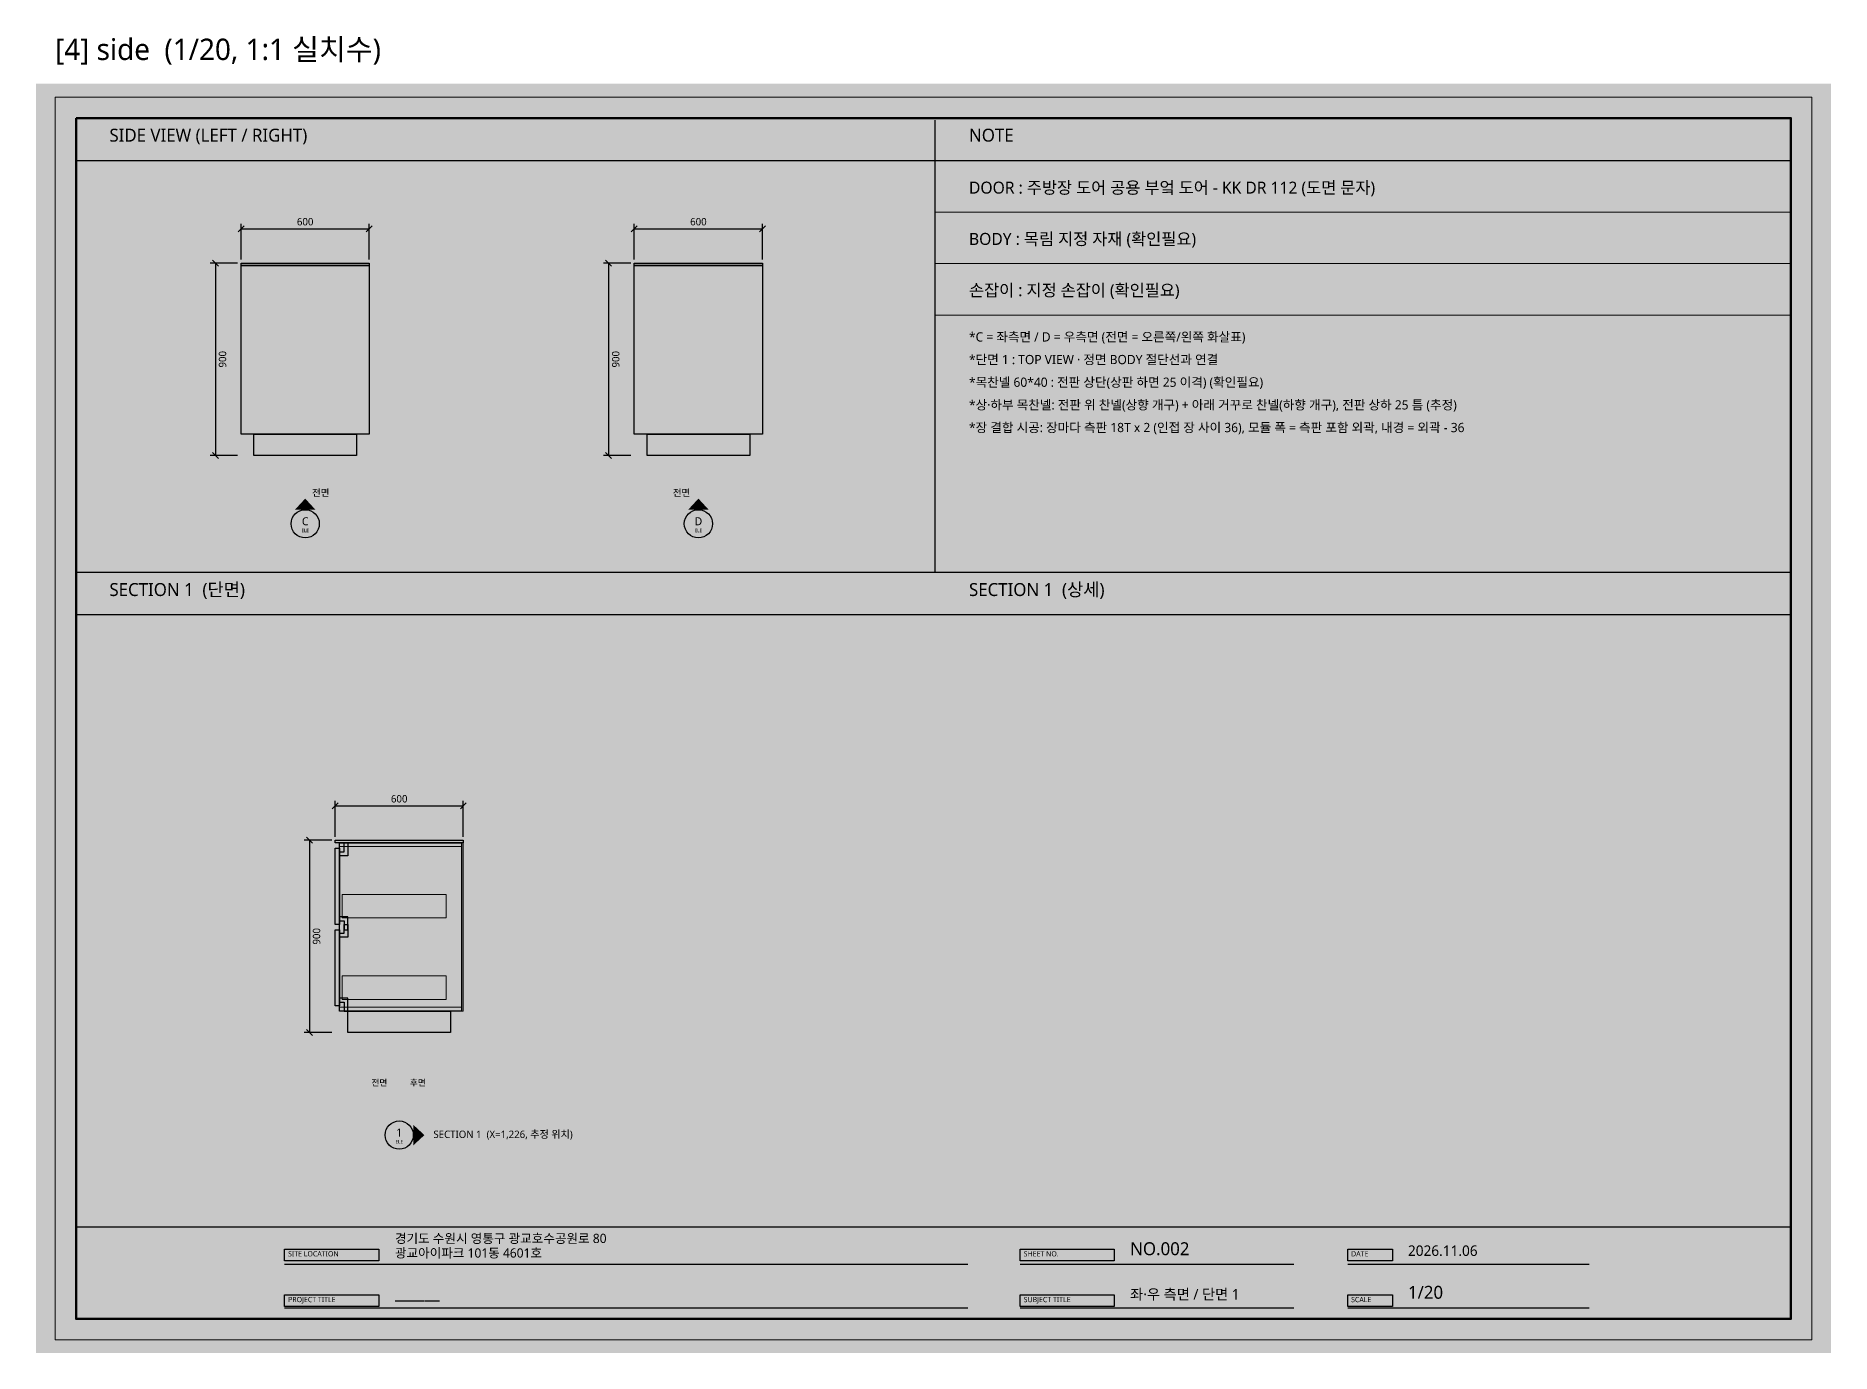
# Model space of a CAD drawing. Header units: millimetres. Extents: x 0 to 56910, y 0 to 7704.
# Drawn here: x 30030 to 38430, y 0 to 6163 of the extents above; entities that cross this region are included whole.
import ezdxf
from ezdxf.enums import TextEntityAlignment as Align

# ---------------------------------------------------------------- set-up
doc = ezdxf.new("R2010")
doc.units = ezdxf.units.MM
doc.header["$LTSCALE"] = 25
doc.layers.add('BG', color=7, linetype='Continuous', lineweight=0)
for name, color, linetype, lineweight, true_color in [('DIM', 7, 'Continuous', 13, 0x969696), ('FRAME', 7, 'Continuous', 100, 0x000000), ('NOTE_BLUE', 7, 'Continuous', 9, 0x0000ff), ('NOTE_RED', 7, 'Continuous', 25, 0xde0038), ('OUTLINE', 7, 'Continuous', 25, 0x000000), ('TEXT', 7, 'Continuous', 13, 0x000000), ('THIN', 7, 'Continuous', 5, 0x6e6e6e)]:
    doc.layers.add(name, color=color, linetype=linetype, lineweight=lineweight, true_color=true_color)
doc.layers.add('SHEET_FRAME_INFO', color=8, linetype='Continuous')
doc.styles.add('MALGUN', font='malgun.ttf')
doc.dimstyles.new('KAB', dxfattribs={"dimscale": 25, "dimtxt": 1.73, "dimasz": 0, "dimexe": 1.2, "dimexo": 0.8, "dimgap": 0.8, "dimtad": 1, "dimdec": 0, "dimtxsty": 'MALGUN', "dimtsz": 0.7, "dimcen": 2.5, "dimclrd": 256, "dimclre": 256, "dimclrt": 256, "dimazin": 3, "dimtfac": 1, "dimtmove": 0, "dimatfit": 3})

# ---------------------------------------------------------------- blocks, each defined once
blk = doc.blocks.new('FRAME_SHEET4')
at = {"layer": 'FRAME', "true_color": 0x555555}
h = blk.add_hatch(color=7, dxfattribs=at)
h.dxf.hatch_style = 1
h.paths.add_polyline_path([(1164, 486), (1604, 486), (1604, 432), (1164, 432)])
h = blk.add_hatch(color=7, dxfattribs=at)
h.dxf.hatch_style = 1
h.paths.add_polyline_path([(4606, 486), (5046, 486), (5046, 432), (4606, 432)])
h = blk.add_hatch(color=7, dxfattribs=at)
h.dxf.hatch_style = 1
h.paths.add_polyline_path([(6138, 486), (6348, 486), (6348, 432), (6138, 432)])
h = blk.add_hatch(color=7, dxfattribs=at)
h.dxf.hatch_style = 1
h.paths.add_polyline_path([(1164, 272), (1604, 272), (1604, 218), (1164, 218)])
h = blk.add_hatch(color=7, dxfattribs=at)
h.dxf.hatch_style = 1
h.paths.add_polyline_path([(4606, 272), (5046, 272), (5046, 218), (4606, 218)])
h = blk.add_hatch(color=7, dxfattribs=at)
h.dxf.hatch_style = 1
h.paths.add_polyline_path([(6138, 272), (6348, 272), (6348, 218), (6138, 218)])
at = {"layer": 'FRAME', "lineweight": 25, "true_color": 0x000000}
for p, q in [((4206, 5768), (4206, 3654)), ((188, 5580), (8212, 5580)), ((188, 3654), (8212, 3654)), ((188, 3456), (8212, 3456)), ((188, 590), (8212, 590))]:
    blk.add_line(p, q, dxfattribs=at)
at = {"layer": 'FRAME', "lineweight": 13, "true_color": 0x000000}
for p, q in [((4206, 5338), (8212, 5338)), ((4206, 5098), (8212, 5098)), ((4206, 4856), (8212, 4856))]:
    blk.add_line(p, q, dxfattribs=at)
blk.add_lwpolyline([(90, 5876), (8310, 5876), (8310, 62), (90, 62)], close=True, dxfattribs=at)
at = {"layer": 'FRAME', "lineweight": 100, "true_color": 0x000000}
blk.add_lwpolyline([(188, 5778), (8212, 5778), (8212, 160), (188, 160)], close=True, dxfattribs=at)
at = {"layer": 'OUTLINE', "lineweight": 25, "true_color": 0x000000}
for p, q in [((1164, 416), (4360, 416)), ((4606, 416), (5886, 416)), ((6138, 416), (7268, 416)), ((1164, 212), (4360, 212)), ((4606, 212), (5886, 212)), ((6138, 212), (7268, 212))]:
    blk.add_line(p, q, dxfattribs=at)
for points in [[(1164, 486), (1604, 486), (1604, 432), (1164, 432)], [(4606, 486), (5046, 486), (5046, 432), (4606, 432)], [(6138, 486), (6348, 486), (6348, 432), (6138, 432)], [(1164, 272), (1604, 272), (1604, 218), (1164, 218)], [(4606, 272), (5046, 272), (5046, 218), (4606, 218)], [(6138, 272), (6348, 272), (6348, 218), (6138, 218)]]:
    blk.add_lwpolyline(points, close=True, dxfattribs=at)
at = {"layer": 'TEXT', "true_color": 0x000000, "style": 'MALGUN'}
for s, height, p in [('SIDE VIEW (LEFT / RIGHT)', 60.48, (344, 5650)), ('NOTE', 60.48, (4366, 5650)), ('SECTION 1  (단면)', 60.48, (344, 3524)), ('SECTION 1  (상세)', 60.48, (4366, 3524)), ('경기도 수원시 영통구 광교호수공원로 80', 43.2, (1680, 502)), ('NO.002', 60.48, (5120, 440)), ('2026.11.06', 48.96, (6420, 440)), ('광교아이파크 101동 4601호', 43.2, (1680, 434)), ('좌·우 측면 / 단면 1', 48.96, (5120, 236)), ('1/20', 60.48, (6420, 236)), ('______', 60.48, (1680, 236))]:
    blk.add_text(s, height=height, dxfattribs=at).set_placement(p, align=Align.BOTTOM_LEFT)
at = {"layer": 'TEXT', "true_color": 0xffffff, "style": 'MALGUN'}
for s, p in [('SITE LOCATION', (1180, 445)), ('SHEET NO.', (4622, 445)), ('DATE', (6154, 445)), ('PROJECT TITLE', (1180, 231)), ('SUBJECT TITLE', (4622, 231)), ('SCALE', (6154, 231))]:
    blk.add_text(s, height=24.48, dxfattribs=at).set_placement(p, align=Align.BOTTOM_LEFT)
blk = doc.blocks.new('NOTE_S4')
at = {"layer": 'NOTE_BLUE', "true_color": 0x0000ff, "style": 'MALGUN'}
for s, p in [('*상·하부 목찬넬: 전판 위 찬넬(상향 개구) + 아래 거꾸로 찬넬(하향 개구), 전판 상하 25 틈 (추정)', (4366, 4402)), ('*장 결합 시공: 장마다 측판 18T x 2 (인접 장 사이 36), 모듈 폭 = 측판 포함 외곽, 내경 = 외곽 - 36', (4366, 4296))]:
    blk.add_text(s, height=43.2, dxfattribs=at).set_placement(p, align=Align.BOTTOM_LEFT)
at = {"layer": 'NOTE_RED', "true_color": 0xde0038, "style": 'MALGUN'}
for s, height, p in [('손잡이 : 지정 손잡이 (확인필요)', 56.16, (4366, 4928)), ('*목찬넬 60*40 : 전판 상단(상판 하면 25 이격) (확인필요)', 43.2, (4366, 4508))]:
    blk.add_text(s, height=height, dxfattribs=at).set_placement(p, align=Align.BOTTOM_LEFT)
at = {"layer": 'TEXT', "true_color": 0x000000, "style": 'MALGUN'}
for s, height, p in [('DOOR : 주방장 도어 공용 부엌 도어 - KK DR 112 (도면 문자)', 56.16, (4366, 5408)), ('BODY : 목림 지정 자재 (확인필요)', 56.16, (4366, 5168)), ('*C = 좌측면 / D = 우측면 (전면 = 오른쪽/왼쪽 화살표)', 43.2, (4366, 4720)), ('*단면 1 : TOP VIEW · 정면 BODY 절단선과 연결', 43.2, (4366, 4614))]:
    blk.add_text(s, height=height, dxfattribs=at).set_placement(p, align=Align.BOTTOM_LEFT)
blk = doc.blocks.new('VIEW_SIDE_LEFT_S4')
at = {"layer": 'OUTLINE', "true_color": 0xe1e1e1}
h = blk.add_hatch(color=7, dxfattribs=at)
h.dxf.hatch_style = 1
h.paths.add_polyline_path([(1272, 4039.6), (1400, 4039.6), (1400, 3984.6), (1272, 3984.6)])
at = {"layer": 'OUTLINE', "true_color": 0x000000}
h = blk.add_hatch(color=7, dxfattribs=at)
h.dxf.hatch_style = 1
h.paths.add_polyline_path([(1520, 4006), (1597, 4006), (1597, 3978), (1660, 4020), (1597, 4062), (1597, 4034), (1520, 4034)])
h = blk.add_hatch(color=7, dxfattribs=at)
h.dxf.hatch_style = 1
h.paths.add_polyline_path([(1212, 3946), (1308, 3946), (1260, 3998)])
at = {"layer": 'OUTLINE', "lineweight": 25, "true_color": 0x000000}
for points in [[(960, 5100), (1560, 5100), (1560, 5088), (960, 5088)], [(960, 5088), (1560, 5088), (1560, 4300), (960, 4300)], [(1020, 4300), (1500, 4300), (1500, 4200), (1020, 4200)]]:
    blk.add_lwpolyline(points, close=True, dxfattribs=at)
blk.add_circle((1260, 3880), 66, dxfattribs=at)
at = {"layer": 'TEXT', "true_color": 0x000000, "style": 'MALGUN'}
blk.add_text('전면', height=31.68, dxfattribs=at).set_placement((1292, 4000), align=Align.BOTTOM_LEFT)
for s, height, p in [('C', 37.4, (1260, 3862)), ('ELE', 15.84, (1260, 3836))]:
    blk.add_text(s, height=height, dxfattribs=at).set_placement(p, align=Align.BOTTOM_CENTER)
at = {"layer": 'DIM', "lineweight": 13, "true_color": 0x5a5a5a}
blk.add_linear_dim(base=(960, 5260), p1=(960, 5100), p2=(1560, 5100), dimstyle='KAB', override={"dimscale": 20, "dimtxt": 1.728, "dimtsz": 0.7}, dxfattribs=at).render()
blk.add_linear_dim(base=(840, 5100), p1=(960, 5100), p2=(960, 4200), angle=90, dimstyle='KAB', override={"dimscale": 20, "dimtxt": 1.728, "dimtsz": 0.7}, dxfattribs=at).render()
blk = doc.blocks.new('VIEW_SIDE_RIGHT_S4')
at = {"layer": 'OUTLINE', "true_color": 0x000000}
h = blk.add_hatch(color=7, dxfattribs=at)
h.dxf.hatch_style = 1
h.paths.add_polyline_path([(2840, 4034), (2763, 4034), (2763, 4062), (2700, 4020), (2763, 3978), (2763, 4006), (2840, 4006)])
at = {"layer": 'OUTLINE', "true_color": 0xe1e1e1}
h = blk.add_hatch(color=7, dxfattribs=at)
h.dxf.hatch_style = 1
h.paths.add_polyline_path([(2960, 4039.6), (3088, 4039.6), (3088, 3984.6), (2960, 3984.6)])
at = {"layer": 'OUTLINE', "true_color": 0x000000}
h = blk.add_hatch(color=7, dxfattribs=at)
h.dxf.hatch_style = 1
h.paths.add_polyline_path([(3052, 3946), (3148, 3946), (3100, 3998)])
at = {"layer": 'OUTLINE', "lineweight": 25, "true_color": 0x000000}
for points in [[(2800, 5100), (3400, 5100), (3400, 5088), (2800, 5088)], [(2800, 5088), (3400, 5088), (3400, 4300), (2800, 4300)], [(2860, 4300), (3340, 4300), (3340, 4200), (2860, 4200)]]:
    blk.add_lwpolyline(points, close=True, dxfattribs=at)
blk.add_circle((3100, 3880), 66, dxfattribs=at)
at = {"layer": 'TEXT', "true_color": 0x000000, "style": 'MALGUN'}
blk.add_text('전면', height=31.68, dxfattribs=at).set_placement((2980, 4000), align=Align.BOTTOM_LEFT)
for s, height, p in [('D', 37.4, (3100, 3862)), ('ELE', 15.84, (3100, 3836))]:
    blk.add_text(s, height=height, dxfattribs=at).set_placement(p, align=Align.BOTTOM_CENTER)
at = {"layer": 'DIM', "lineweight": 13, "true_color": 0x5a5a5a}
blk.add_linear_dim(base=(2800, 5260), p1=(2800, 5100), p2=(3400, 5100), dimstyle='KAB', override={"dimscale": 20, "dimtxt": 1.728, "dimtsz": 0.7}, dxfattribs=at).render()
blk.add_linear_dim(base=(2680, 5100), p1=(2800, 5100), p2=(2800, 4200), angle=90, dimstyle='KAB', override={"dimscale": 20, "dimtxt": 1.728, "dimtsz": 0.7}, dxfattribs=at).render()
blk = doc.blocks.new('SECTION_S4')
at = {"layer": 'OUTLINE', "true_color": 0x000000}
h = blk.add_hatch(color=7, dxfattribs=at)
h.dxf.hatch_style = 1
h.paths.add_polyline_path([(1540, 1272), (1474, 1272), (1474, 1296), (1420, 1260), (1474, 1224), (1474, 1248), (1540, 1248)])
at = {"layer": 'OUTLINE', "true_color": 0xe1e1e1}
h = blk.add_hatch(color=7, dxfattribs=at)
h.dxf.hatch_style = 1
h.paths.add_polyline_path([(1550, 1278), (1670, 1278), (1670, 1228), (1550, 1228)])
h = blk.add_hatch(color=7, dxfattribs=at)
h.dxf.hatch_style = 1
h.paths.add_polyline_path([(1730, 1278), (1850, 1278), (1850, 1228), (1730, 1228)])
at = {"layer": 'OUTLINE', "true_color": 0x000000}
h = blk.add_hatch(color=7, dxfattribs=at)
h.dxf.hatch_style = 1
h.paths.add_polyline_path([(1860, 1248), (1926, 1248), (1926, 1224), (1980, 1260), (1926, 1296), (1926, 1272), (1860, 1272)])
h = blk.add_hatch(color=7, dxfattribs=at)
h.dxf.hatch_style = 1
h.paths.add_polyline_path([(1766, 1068), (1766, 972), (1818, 1020)])
at = {"layer": 'OUTLINE', "lineweight": 25, "true_color": 0x000000}
for points in [[(1400, 2400), (2000, 2400), (2000, 2388), (1400, 2388)], [(1400, 2362), (1420, 2362), (1420, 2006), (1400, 2006)], [(1420, 2388), (1991, 2388), (1991, 1600), (1420, 1600)], [(1442, 2387), (1460, 2387), (1460, 2327), (1420, 2327), (1420, 2345), (1442, 2345)], [(1442, 1981), (1460, 1981), (1460, 2041), (1420, 2041), (1420, 2023), (1442, 2023)], [(1400, 1981), (1420, 1981), (1420, 1625), (1400, 1625)], [(1442, 2006), (1460, 2006), (1460, 1946), (1420, 1946), (1420, 1964), (1442, 1964)], [(1442, 1600), (1460, 1600), (1460, 1660), (1420, 1660), (1420, 1642), (1442, 1642)], [(1460, 1600), (1940, 1600), (1940, 1500), (1460, 1500)]]:
    blk.add_lwpolyline(points, close=True, dxfattribs=at)
blk.add_circle((1700, 1020), 66, dxfattribs=at)
at = {"layer": 'THIN', "lineweight": 5, "true_color": 0x6e6e6e}
for points in [[(1420, 2370), (1991, 2370), (1991, 2388), (1420, 2388)], [(1991, 2388), (2000, 2388), (2000, 1600), (1991, 1600)], [(1433, 2146), (1920, 2146), (1920, 2036), (1433, 2036)], [(1433, 1765), (1920, 1765), (1920, 1655), (1433, 1655)], [(1420, 1600), (1991, 1600), (1991, 1618), (1420, 1618)]]:
    blk.add_lwpolyline(points, close=True, dxfattribs=at)
at = {"layer": 'TEXT', "true_color": 0x000000, "style": 'MALGUN'}
for s, height, p in [('전면', 28.8, (1570, 1242)), ('후면', 28.8, (1750, 1242)), ('SECTION 1  (X=1,226, 추정 위치)', 34.56, (1860, 996))]:
    blk.add_text(s, height=height, dxfattribs=at).set_placement(p, align=Align.BOTTOM_LEFT)
for s, height, p in [('1', 37.4, (1700, 1002)), ('ELE', 15.84, (1700, 976))]:
    blk.add_text(s, height=height, dxfattribs=at).set_placement(p, align=Align.BOTTOM_CENTER)
at = {"layer": 'DIM', "lineweight": 13, "true_color": 0x5a5a5a}
blk.add_linear_dim(base=(1400, 2560), p1=(1400, 2400), p2=(2000, 2400), dimstyle='KAB', override={"dimscale": 20, "dimtxt": 1.728, "dimtsz": 0.7}, dxfattribs=at).render()
blk.add_linear_dim(base=(1280, 2400), p1=(1400, 2400), p2=(1400, 1500), angle=90, dimstyle='KAB', override={"dimscale": 20, "dimtxt": 1.728, "dimtsz": 0.7}, dxfattribs=at).render()

msp = doc.modelspace()

# ---------------------------------------------------------------- hatches: boundary and pattern name
at = {"layer": 'BG', "true_color": 0xffffff}
h = msp.add_hatch(color=7, dxfattribs=at)
h.dxf.hatch_style = 1
h.paths.add_polyline_path([(30030, 0), (38430, 0), (38430, 5940), (30030, 5940)])

# ---------------------------------------------------------------- block references
for name in ['FRAME_SHEET4', 'NOTE_S4', 'VIEW_SIDE_LEFT_S4', 'VIEW_SIDE_RIGHT_S4', 'SECTION_S4']:
    msp.add_blockref(name, (30030, 0))

# ---------------------------------------------------------------- texts
at = {"layer": 'SHEET_FRAME_INFO', "style": 'MALGUN'}
msp.add_text('[4] side  (1/20, 1:1 실치수)', height=100, dxfattribs=at).set_placement((30120, 6020), align=Align.BOTTOM_LEFT)

doc.saveas('drawing.dxf')
